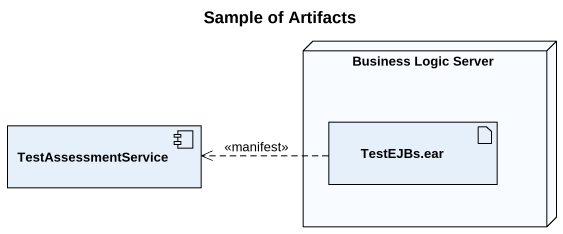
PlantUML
@startuml
title Sample of Artifacts
node "Business Logic Server" as Business_Logic_Server {
  artifact "TestEJBs.ear" as TestEJBs_ear
}
component TestAssessmentService
TestEJBs_ear .left.> TestAssessmentService : <<manifest>>
@enduml
